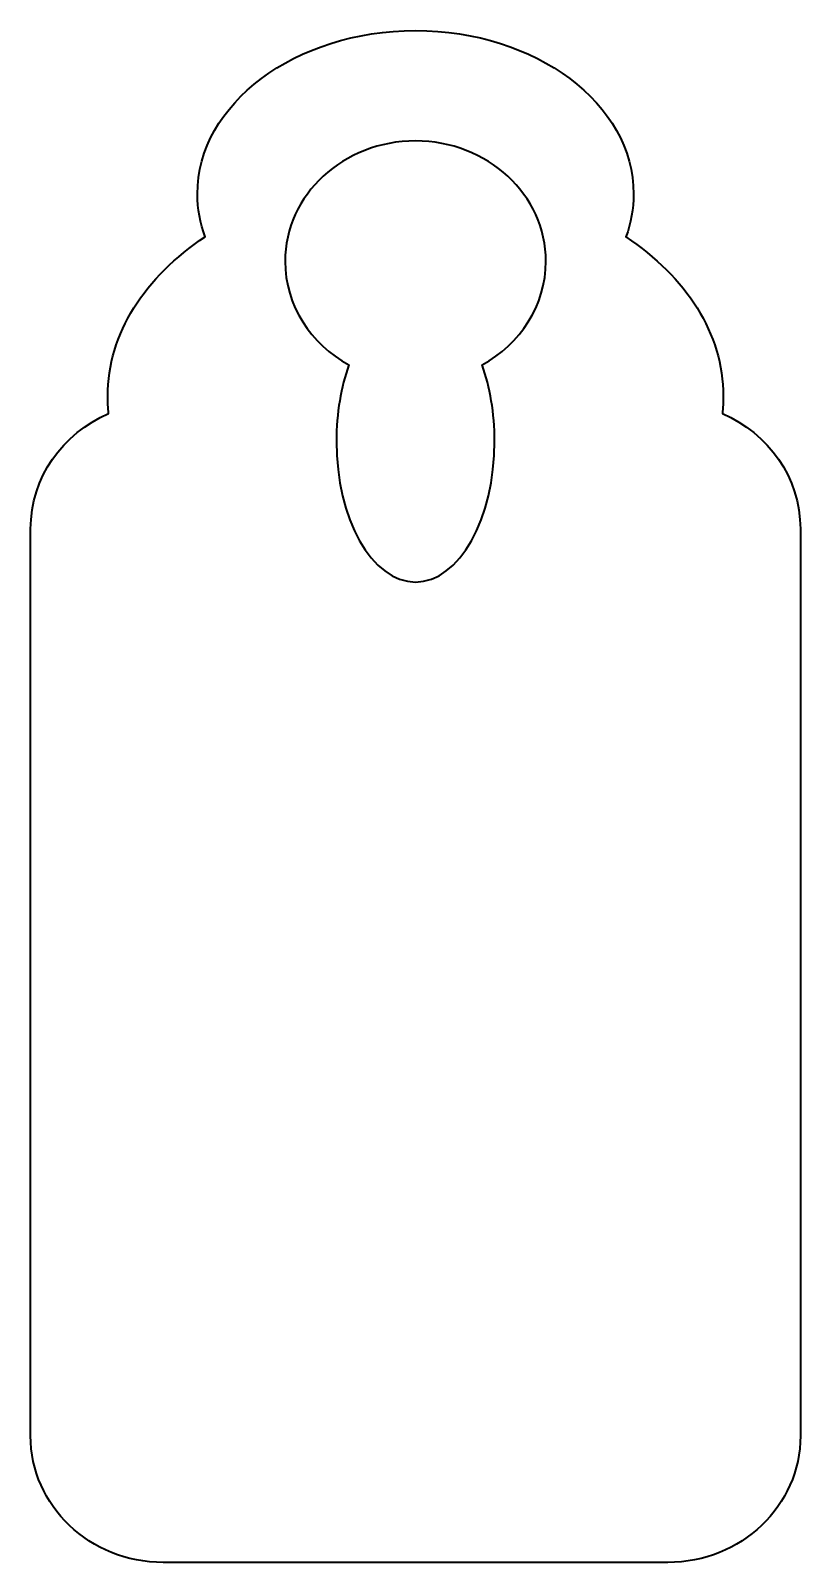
# Model space of a CAD drawing. Header units: centimetres. Extents: x -5.2 to 5.2, y -10.3 to 10.3.
import ezdxf

# ---------------------------------------------------------------- set-up
doc = ezdxf.new("R2010")
doc.units = ezdxf.units.CM
doc.header["$MEASUREMENT"] = 0
doc.layers.add('Layer 1', color=7, linetype='Continuous')

msp = doc.modelspace()

# ---------------------------------------------------------------- linework, layer by layer
at = {"layer": 'Layer 1', "color": 37, "lineweight": 40}
for points, knots in [([(0.00033, 10.29342), (-1.61739, 10.29342), (-2.93105, 9.30913), (-2.93105, 8.09698), (-2.93105, 8.09698), (-2.93105, 7.89759), (-2.89453, 7.70542), (-2.82797, 7.52175), (-2.82797, 7.52175), (-3.63322, 6.98588), (-4.13653, 6.22528), (-4.13653, 5.38055), (-4.13653, 5.38055), (-4.13653, 5.30211), (-4.13248, 5.22447), (-4.12396, 5.14758), (-4.12396, 5.14758), (-4.74273, 4.88137), (-5.17232, 4.2886), (-5.17232, 3.59602), (-5.17232, 3.59602), (-5.17232, 3.59602), (-5.17232, -8.59187), (-5.17232, -8.59187), (-5.17232, -8.59187), (-5.17232, -9.53469), (-4.378, -10.29354), (-3.39112, -10.29354), (-3.39112, -10.29354), (-3.39112, -10.29354), (3.39052, -10.29354), (3.39052, -10.29354), (3.39052, -10.29354), (4.37741, -10.29354), (5.17172, -9.53469), (5.17172, -8.59187), (5.17172, -8.59187), (5.17172, -8.59187), (5.17172, 3.59602), (5.17172, 3.59602), (5.17172, 3.59602), (5.17172, 4.2886), (4.74213, 4.88137), (4.12336, 5.14758), (4.12336, 5.14758), (4.13188, 5.22448), (4.13593, 5.30211), (4.13593, 5.38055), (4.13593, 5.38055), (4.13593, 6.22507), (3.63227, 6.9847), (2.82737, 7.52055), (2.82737, 7.52055), (2.89424, 7.70462), (2.93045, 7.89711), (2.93045, 8.09698), (2.93045, 8.09698), (2.93045, 9.30913), (1.61805, 10.29342), (0.00033, 10.29342)], [0, 0, 0, 0, 0.0625, 0.0625, 0.0625, 0.0625, 0.125, 0.125, 0.125, 0.125, 0.1875, 0.1875, 0.1875, 0.1875, 0.25, 0.25, 0.25, 0.25, 0.3125, 0.3125, 0.3125, 0.3125, 0.375, 0.375, 0.375, 0.375, 0.4375, 0.4375, 0.4375, 0.4375, 0.5, 0.5, 0.5, 0.5, 0.5625, 0.5625, 0.5625, 0.5625, 0.625, 0.625, 0.625, 0.625, 0.6875, 0.6875, 0.6875, 0.6875, 0.75, 0.75, 0.75, 0.75, 0.8125, 0.8125, 0.8125, 0.8125, 0.875, 0.875, 0.875, 0.875, 1, 1, 1, 1]), ([(-0.00092, 8.81152), (0.96654, 8.81152), (1.75263, 8.08547), (1.75263, 7.19151), (1.75263, 7.19151), (1.75263, 6.5996), (1.40753, 6.08219), (0.89408, 5.79967), (0.89408, 5.79967), (1.00092, 5.50433), (1.06252, 5.15375), (1.06252, 4.77651), (1.06252, 4.77651), (1.06252, 3.73103), (0.58716, 2.8827), (0.00034, 2.8827), (0.00034, 2.8827), (-0.58648, 2.8827), (-1.0631, 3.73103), (-1.0631, 4.77651), (-1.0631, 4.77651), (-1.0631, 5.15376), (-1.0015, 5.50433), (-0.89466, 5.79967), (-0.89466, 5.79967), (-1.4081, 6.08219), (-1.75321, 6.5996), (-1.75321, 7.19151), (-1.75321, 7.19151), (-1.75321, 8.08547), (-0.96838, 8.81152), (-0.00092, 8.81152)], [0, 0, 0, 0, 0.11111111, 0.11111111, 0.11111111, 0.11111111, 0.22222222, 0.22222222, 0.22222222, 0.22222222, 0.33333333, 0.33333333, 0.33333333, 0.33333333, 0.44444444, 0.44444444, 0.44444444, 0.44444444, 0.55555556, 0.55555556, 0.55555556, 0.55555556, 0.66666667, 0.66666667, 0.66666667, 0.66666667, 0.77777778, 0.77777778, 0.77777778, 0.77777778, 1, 1, 1, 1])]:
    msp.add_open_spline(points, degree=3, knots=knots, dxfattribs=at)

doc.saveas('drawing.dxf')
